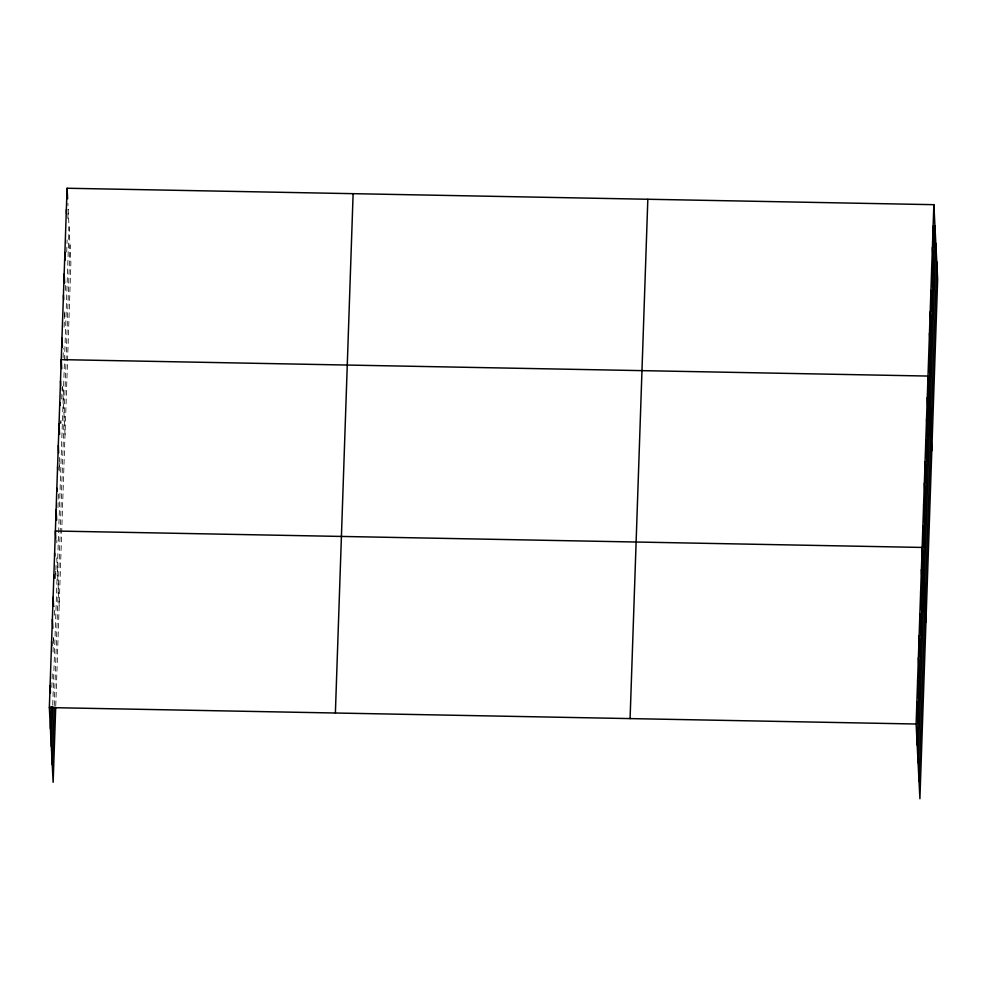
<?xml version="1.0" encoding="UTF-8"?>
<svg xmlns="http://www.w3.org/2000/svg" width="987" height="987" viewBox="0 0 987 987"><rect width="100%" height="100%" fill="white"/><g stroke="black" fill="none" stroke-linecap="round" stroke-linejoin="round"><path stroke-width="0.74" stroke-dasharray="4.93 3.7" d="M51.817 687.421L52.323 672.702M53.027 652.099L53.582 635.912M54.285 615.308L54.593 606.487M55.543 578.53L56 565.28M56.765 542.862L56.864 539.803M57.962 507.663L58.492 492.365M59.22 470.935L59.738 455.636M60.947 420.437L60.836 423.497L60.688 420.499M61.675 399.019L62.095 386.781M63.082 357.701L63.402 348.522M64.13 327.104L64.661 311.793M65.389 290.375L65.598 284.256M66.697 252.117L67.116 239.878M67.844 218.46L68.152 209.269M52.718 705.137L64.451 361.649M64.513 360.119L69.053 226.998M54.248 705.742L69.978 245.257M55.753 705.804L70.879 262.986L67.856 203.26M64.266 311.88L64.5 316.383M62.6 386.559L65.019 434.366M59.22 463.347L59.38 466.345M56.752 557.951L59.171 605.747M55.543 571.103L55.691 574.113M53.273 637.331L53.434 640.329"/><path stroke-width="1.48" d="M55.704 707.284L53.138 782.321L49.35 707.593L67.091 188.246L933.862 204.679L937.65 279.407L919.909 798.754L916.121 724.014L933.862 204.679M50.411 728.616L51.164 706.544M51.312 746.345L52.669 706.606M52.237 764.604L54.199 707.21M335.383 713.009L353.124 193.662M630.088 718.598L647.83 199.251M917.182 745.049L934.923 225.702M918.083 762.766L935.824 243.431M919.008 781.025L936.749 261.691M49.35 707.593L916.121 724.014M933.134 226.097L934.196 247.12M932.394 247.527L933.468 268.55M931.666 268.945L932.74 289.968M930.938 290.363L931.999 311.398M930.21 311.793L931.272 332.816M929.47 333.211L930.544 354.247M928.742 354.641L929.803 375.665M931.79 450.788L928.014 376.059L61.243 359.626L61.7 368.644M927.274 397.477L928.348 418.513M926.546 418.907L927.607 439.931M925.818 440.325L926.879 461.361M925.078 461.756L926.151 482.779M924.35 483.174L925.411 504.197M923.622 504.591L924.683 525.627M922.882 526.022L923.955 547.045M925.942 622.18L922.154 547.44L55.383 531.018L55.765 538.52M921.402 569.511L922.463 590.547M920.649 591.583L921.71 612.619M919.896 613.655L920.957 634.69M919.131 635.727L920.205 656.762M918.379 657.798L919.452 678.834M917.626 679.87L918.7 700.906M916.874 701.942L917.935 722.977M67.091 188.246L67.622 198.757M66.363 209.663L66.585 214.179M64.895 252.512L65.278 260.025M64.167 273.942L64.624 282.948M63.439 295.36L63.661 299.863M61.971 338.208L62.428 347.214M60.503 381.056L60.738 385.559M59.775 402.474L59.923 405.484M59.047 423.904L59.578 434.416M58.307 445.322L58.689 452.836M57.579 466.74L57.727 469.75M56.851 488.17L56.999 491.168M56.111 509.588L56.641 520.1M54.63 553.09L54.778 556.088M53.878 575.162L54.026 578.16M53.125 597.234L53.582 606.24M52.36 619.305L52.817 628.312M51.608 641.377L51.842 645.88M50.103 685.521L50.485 693.022"/></g></svg>
